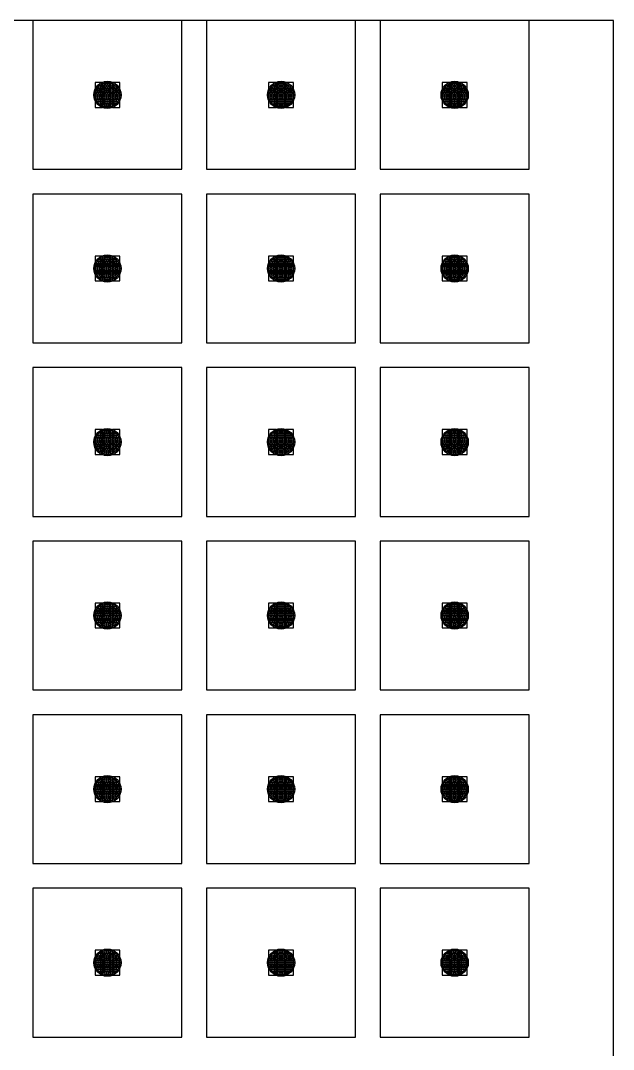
# Model space of a CAD drawing. Extents: x -49 to 54, y -38 to 38.
# Drawn here: x 30.5 to 54.4, y -3.5 to 38 of the extents above; entities that cross this region are included whole.
import ezdxf

# ---------------------------------------------------------------- set-up
doc = ezdxf.new("R2010")
doc.units = 0
for name, color, linetype in [('BACK_LAYER', 5, 'CONTINUOUS'), ('CELL_GRID', 8, 'CONTINUOUS'), ('COND_LAYER_LOWER_ELECTRODE', 6, 'CONTINUOUS'), ('CONDUCTIVE_LAYER_BACK_LAYER', 2, 'CONTINUOUS'), ('EMITTER', 3, 'CONTINUOUS'), ('LOWER_ELECTRODE', 1, 'CONTINUOUS'), ('OUTLINE', 7, 'CONTINUOUS')]:
    doc.layers.add(name, color=color, linetype=linetype)

msp = doc.modelspace()

# ---------------------------------------------------------------- linework, layer by layer
at = {"layer": 'BACK_LAYER'}
for points in [[(33.5, 35.2), (33.8, 35.2), (33.8, 35.5), (33.5, 35.5)], [(33.85, 35.2), (34.15, 35.2), (34.15, 35.5), (33.85, 35.5)], [(34.2, 35.2), (34.5, 35.2), (34.5, 35.5), (34.2, 35.5)], [(40.5, 35.2), (40.8, 35.2), (40.8, 35.5), (40.5, 35.5)], [(40.85, 35.2), (41.15, 35.2), (41.15, 35.5), (40.85, 35.5)], [(41.2, 35.2), (41.5, 35.2), (41.5, 35.5), (41.2, 35.5)], [(47.5, 35.2), (47.8, 35.2), (47.8, 35.5), (47.5, 35.5)], [(47.85, 35.2), (48.15, 35.2), (48.15, 35.5), (47.85, 35.5)], [(48.2, 35.2), (48.5, 35.2), (48.5, 35.5), (48.2, 35.5)], [(33.5, 34.85), (33.8, 34.85), (33.8, 35.15), (33.5, 35.15)], [(33.85, 34.85), (34.15, 34.85), (34.15, 35.15), (33.85, 35.15)], [(34.2, 34.85), (34.5, 34.85), (34.5, 35.15), (34.2, 35.15)], [(40.5, 34.85), (40.8, 34.85), (40.8, 35.15), (40.5, 35.15)], [(40.85, 34.85), (41.15, 34.85), (41.15, 35.15), (40.85, 35.15)], [(41.2, 34.85), (41.5, 34.85), (41.5, 35.15), (41.2, 35.15)], [(47.5, 34.85), (47.8, 34.85), (47.8, 35.15), (47.5, 35.15)], [(47.85, 34.85), (48.15, 34.85), (48.15, 35.15), (47.85, 35.15)], [(48.2, 34.85), (48.5, 34.85), (48.5, 35.15), (48.2, 35.15)], [(33.5, 34.5), (33.8, 34.5), (33.8, 34.8), (33.5, 34.8)], [(33.85, 34.5), (34.15, 34.5), (34.15, 34.8), (33.85, 34.8)], [(34.2, 34.5), (34.5, 34.5), (34.5, 34.8), (34.2, 34.8)], [(40.5, 34.5), (40.8, 34.5), (40.8, 34.8), (40.5, 34.8)], [(40.85, 34.5), (41.15, 34.5), (41.15, 34.8), (40.85, 34.8)], [(41.2, 34.5), (41.5, 34.5), (41.5, 34.8), (41.2, 34.8)], [(47.5, 34.5), (47.8, 34.5), (47.8, 34.8), (47.5, 34.8)], [(47.85, 34.5), (48.15, 34.5), (48.15, 34.8), (47.85, 34.8)], [(48.2, 34.5), (48.5, 34.5), (48.5, 34.8), (48.2, 34.8)], [(33.5, 28.2), (33.8, 28.2), (33.8, 28.5), (33.5, 28.5)], [(33.85, 28.2), (34.15, 28.2), (34.15, 28.5), (33.85, 28.5)], [(34.2, 28.2), (34.5, 28.2), (34.5, 28.5), (34.2, 28.5)], [(40.5, 28.2), (40.8, 28.2), (40.8, 28.5), (40.5, 28.5)], [(40.85, 28.2), (41.15, 28.2), (41.15, 28.5), (40.85, 28.5)], [(41.2, 28.2), (41.5, 28.2), (41.5, 28.5), (41.2, 28.5)], [(47.5, 28.2), (47.8, 28.2), (47.8, 28.5), (47.5, 28.5)], [(47.85, 28.2), (48.15, 28.2), (48.15, 28.5), (47.85, 28.5)], [(48.2, 28.2), (48.5, 28.2), (48.5, 28.5), (48.2, 28.5)], [(33.5, 27.85), (33.8, 27.85), (33.8, 28.15), (33.5, 28.15)], [(33.85, 27.85), (34.15, 27.85), (34.15, 28.15), (33.85, 28.15)], [(34.2, 27.85), (34.5, 27.85), (34.5, 28.15), (34.2, 28.15)], [(40.5, 27.85), (40.8, 27.85), (40.8, 28.15), (40.5, 28.15)], [(40.85, 27.85), (41.15, 27.85), (41.15, 28.15), (40.85, 28.15)], [(41.2, 27.85), (41.5, 27.85), (41.5, 28.15), (41.2, 28.15)], [(47.5, 27.85), (47.8, 27.85), (47.8, 28.15), (47.5, 28.15)], [(47.85, 27.85), (48.15, 27.85), (48.15, 28.15), (47.85, 28.15)], [(48.2, 27.85), (48.5, 27.85), (48.5, 28.15), (48.2, 28.15)], [(33.5, 27.5), (33.8, 27.5), (33.8, 27.8), (33.5, 27.8)], [(33.85, 27.5), (34.15, 27.5), (34.15, 27.8), (33.85, 27.8)], [(34.2, 27.5), (34.5, 27.5), (34.5, 27.8), (34.2, 27.8)], [(40.5, 27.5), (40.8, 27.5), (40.8, 27.8), (40.5, 27.8)], [(40.85, 27.5), (41.15, 27.5), (41.15, 27.8), (40.85, 27.8)], [(41.2, 27.5), (41.5, 27.5), (41.5, 27.8), (41.2, 27.8)], [(47.5, 27.5), (47.8, 27.5), (47.8, 27.8), (47.5, 27.8)], [(47.85, 27.5), (48.15, 27.5), (48.15, 27.8), (47.85, 27.8)], [(48.2, 27.5), (48.5, 27.5), (48.5, 27.8), (48.2, 27.8)], [(33.5, 21.2), (33.8, 21.2), (33.8, 21.5), (33.5, 21.5)], [(33.85, 21.2), (34.15, 21.2), (34.15, 21.5), (33.85, 21.5)], [(34.2, 21.2), (34.5, 21.2), (34.5, 21.5), (34.2, 21.5)], [(40.5, 21.2), (40.8, 21.2), (40.8, 21.5), (40.5, 21.5)], [(40.85, 21.2), (41.15, 21.2), (41.15, 21.5), (40.85, 21.5)], [(41.2, 21.2), (41.5, 21.2), (41.5, 21.5), (41.2, 21.5)], [(47.5, 21.2), (47.8, 21.2), (47.8, 21.5), (47.5, 21.5)], [(47.85, 21.2), (48.15, 21.2), (48.15, 21.5), (47.85, 21.5)], [(48.2, 21.2), (48.5, 21.2), (48.5, 21.5), (48.2, 21.5)], [(33.5, 20.85), (33.8, 20.85), (33.8, 21.15), (33.5, 21.15)], [(33.5, 20.5), (33.8, 20.5), (33.8, 20.8), (33.5, 20.8)], [(33.85, 20.85), (34.15, 20.85), (34.15, 21.15), (33.85, 21.15)], [(33.85, 20.5), (34.15, 20.5), (34.15, 20.8), (33.85, 20.8)], [(34.2, 20.85), (34.5, 20.85), (34.5, 21.15), (34.2, 21.15)], [(34.2, 20.5), (34.5, 20.5), (34.5, 20.8), (34.2, 20.8)], [(40.5, 20.85), (40.8, 20.85), (40.8, 21.15), (40.5, 21.15)], [(40.5, 20.5), (40.8, 20.5), (40.8, 20.8), (40.5, 20.8)], [(40.85, 20.85), (41.15, 20.85), (41.15, 21.15), (40.85, 21.15)], [(40.85, 20.5), (41.15, 20.5), (41.15, 20.8), (40.85, 20.8)], [(41.2, 20.85), (41.5, 20.85), (41.5, 21.15), (41.2, 21.15)], [(41.2, 20.5), (41.5, 20.5), (41.5, 20.8), (41.2, 20.8)], [(47.5, 20.85), (47.8, 20.85), (47.8, 21.15), (47.5, 21.15)], [(47.5, 20.5), (47.8, 20.5), (47.8, 20.8), (47.5, 20.8)], [(47.85, 20.85), (48.15, 20.85), (48.15, 21.15), (47.85, 21.15)], [(47.85, 20.5), (48.15, 20.5), (48.15, 20.8), (47.85, 20.8)], [(48.2, 20.85), (48.5, 20.85), (48.5, 21.15), (48.2, 21.15)], [(48.2, 20.5), (48.5, 20.5), (48.5, 20.8), (48.2, 20.8)], [(33.5, 14.2), (33.8, 14.2), (33.8, 14.5), (33.5, 14.5)], [(33.5, 13.85), (33.8, 13.85), (33.8, 14.15), (33.5, 14.15)], [(33.85, 14.2), (34.15, 14.2), (34.15, 14.5), (33.85, 14.5)], [(33.85, 13.85), (34.15, 13.85), (34.15, 14.15), (33.85, 14.15)], [(34.2, 14.2), (34.5, 14.2), (34.5, 14.5), (34.2, 14.5)], [(34.2, 13.85), (34.5, 13.85), (34.5, 14.15), (34.2, 14.15)], [(40.5, 14.2), (40.8, 14.2), (40.8, 14.5), (40.5, 14.5)], [(40.5, 13.85), (40.8, 13.85), (40.8, 14.15), (40.5, 14.15)], [(40.85, 14.2), (41.15, 14.2), (41.15, 14.5), (40.85, 14.5)], [(40.85, 13.85), (41.15, 13.85), (41.15, 14.15), (40.85, 14.15)], [(41.2, 14.2), (41.5, 14.2), (41.5, 14.5), (41.2, 14.5)], [(41.2, 13.85), (41.5, 13.85), (41.5, 14.15), (41.2, 14.15)], [(47.5, 14.2), (47.8, 14.2), (47.8, 14.5), (47.5, 14.5)], [(47.5, 13.85), (47.8, 13.85), (47.8, 14.15), (47.5, 14.15)], [(47.85, 14.2), (48.15, 14.2), (48.15, 14.5), (47.85, 14.5)], [(47.85, 13.85), (48.15, 13.85), (48.15, 14.15), (47.85, 14.15)], [(48.2, 14.2), (48.5, 14.2), (48.5, 14.5), (48.2, 14.5)], [(48.2, 13.85), (48.5, 13.85), (48.5, 14.15), (48.2, 14.15)], [(33.5, 13.5), (33.8, 13.5), (33.8, 13.8), (33.5, 13.8)], [(33.85, 13.5), (34.15, 13.5), (34.15, 13.8), (33.85, 13.8)], [(34.2, 13.5), (34.5, 13.5), (34.5, 13.8), (34.2, 13.8)], [(40.5, 13.5), (40.8, 13.5), (40.8, 13.8), (40.5, 13.8)], [(40.85, 13.5), (41.15, 13.5), (41.15, 13.8), (40.85, 13.8)], [(41.2, 13.5), (41.5, 13.5), (41.5, 13.8), (41.2, 13.8)], [(47.5, 13.5), (47.8, 13.5), (47.8, 13.8), (47.5, 13.8)], [(47.85, 13.5), (48.15, 13.5), (48.15, 13.8), (47.85, 13.8)], [(48.2, 13.5), (48.5, 13.5), (48.5, 13.8), (48.2, 13.8)], [(33.5, 7.2), (33.8, 7.2), (33.8, 7.5), (33.5, 7.5)], [(33.85, 7.2), (34.15, 7.2), (34.15, 7.5), (33.85, 7.5)], [(34.2, 7.2), (34.5, 7.2), (34.5, 7.5), (34.2, 7.5)], [(40.5, 7.2), (40.8, 7.2), (40.8, 7.5), (40.5, 7.5)], [(40.85, 7.2), (41.15, 7.2), (41.15, 7.5), (40.85, 7.5)], [(41.2, 7.2), (41.5, 7.2), (41.5, 7.5), (41.2, 7.5)], [(47.5, 7.2), (47.8, 7.2), (47.8, 7.5), (47.5, 7.5)], [(47.85, 7.2), (48.15, 7.2), (48.15, 7.5), (47.85, 7.5)], [(48.2, 7.2), (48.5, 7.2), (48.5, 7.5), (48.2, 7.5)], [(33.5, 6.85), (33.8, 6.85), (33.8, 7.15), (33.5, 7.15)], [(33.85, 6.85), (34.15, 6.85), (34.15, 7.15), (33.85, 7.15)], [(34.2, 6.85), (34.5, 6.85), (34.5, 7.15), (34.2, 7.15)], [(40.5, 6.85), (40.8, 6.85), (40.8, 7.15), (40.5, 7.15)], [(40.85, 6.85), (41.15, 6.85), (41.15, 7.15), (40.85, 7.15)], [(41.2, 6.85), (41.5, 6.85), (41.5, 7.15), (41.2, 7.15)], [(47.5, 6.85), (47.8, 6.85), (47.8, 7.15), (47.5, 7.15)], [(47.85, 6.85), (48.15, 6.85), (48.15, 7.15), (47.85, 7.15)], [(48.2, 6.85), (48.5, 6.85), (48.5, 7.15), (48.2, 7.15)], [(33.5, 6.5), (33.8, 6.5), (33.8, 6.8), (33.5, 6.8)], [(33.85, 6.5), (34.15, 6.5), (34.15, 6.8), (33.85, 6.8)], [(34.2, 6.5), (34.5, 6.5), (34.5, 6.8), (34.2, 6.8)], [(40.5, 6.5), (40.8, 6.5), (40.8, 6.8), (40.5, 6.8)], [(40.85, 6.5), (41.15, 6.5), (41.15, 6.8), (40.85, 6.8)], [(41.2, 6.5), (41.5, 6.5), (41.5, 6.8), (41.2, 6.8)], [(47.5, 6.5), (47.8, 6.5), (47.8, 6.8), (47.5, 6.8)], [(47.85, 6.5), (48.15, 6.5), (48.15, 6.8), (47.85, 6.8)], [(48.2, 6.5), (48.5, 6.5), (48.5, 6.8), (48.2, 6.8)], [(33.5, 0.2), (33.8, 0.2), (33.8, 0.5), (33.5, 0.5)], [(33.85, 0.2), (34.15, 0.2), (34.15, 0.5), (33.85, 0.5)], [(34.2, 0.2), (34.5, 0.2), (34.5, 0.5), (34.2, 0.5)], [(40.5, 0.2), (40.8, 0.2), (40.8, 0.5), (40.5, 0.5)], [(40.85, 0.2), (41.15, 0.2), (41.15, 0.5), (40.85, 0.5)], [(41.2, 0.2), (41.5, 0.2), (41.5, 0.5), (41.2, 0.5)], [(47.5, 0.2), (47.8, 0.2), (47.8, 0.5), (47.5, 0.5)], [(47.85, 0.2), (48.15, 0.2), (48.15, 0.5), (47.85, 0.5)], [(48.2, 0.2), (48.5, 0.2), (48.5, 0.5), (48.2, 0.5)], [(33.5, -0.15), (33.8, -0.15), (33.8, 0.15), (33.5, 0.15)], [(33.85, -0.15), (34.15, -0.15), (34.15, 0.15), (33.85, 0.15)], [(34.2, -0.15), (34.5, -0.15), (34.5, 0.15), (34.2, 0.15)], [(40.5, -0.15), (40.8, -0.15), (40.8, 0.15), (40.5, 0.15)], [(40.85, -0.15), (41.15, -0.15), (41.15, 0.15), (40.85, 0.15)], [(41.2, -0.15), (41.5, -0.15), (41.5, 0.15), (41.2, 0.15)], [(47.5, -0.15), (47.8, -0.15), (47.8, 0.15), (47.5, 0.15)], [(47.85, -0.15), (48.15, -0.15), (48.15, 0.15), (47.85, 0.15)], [(48.2, -0.15), (48.5, -0.15), (48.5, 0.15), (48.2, 0.15)], [(33.5, -0.5), (33.8, -0.5), (33.8, -0.2), (33.5, -0.2)], [(33.85, -0.5), (34.15, -0.5), (34.15, -0.2), (33.85, -0.2)], [(34.2, -0.5), (34.5, -0.5), (34.5, -0.2), (34.2, -0.2)], [(40.5, -0.5), (40.8, -0.5), (40.8, -0.2), (40.5, -0.2)], [(40.85, -0.5), (41.15, -0.5), (41.15, -0.2), (40.85, -0.2)], [(41.2, -0.5), (41.5, -0.5), (41.5, -0.2), (41.2, -0.2)], [(47.5, -0.5), (47.8, -0.5), (47.8, -0.2), (47.5, -0.2)], [(47.85, -0.5), (48.15, -0.5), (48.15, -0.2), (47.85, -0.2)], [(48.2, -0.5), (48.5, -0.5), (48.5, -0.2), (48.2, -0.2)]]:
    msp.add_lwpolyline(points, close=True, dxfattribs=at)
at = {"layer": 'CELL_GRID'}
for points in [[(31, 32), (37, 32), (37, 38), (31, 38)], [(38, 32), (44, 32), (44, 38), (38, 38)], [(45, 32), (51, 32), (51, 38), (45, 38)], [(31, 25), (37, 25), (37, 31), (31, 31)], [(38, 25), (44, 25), (44, 31), (38, 31)], [(45, 25), (51, 25), (51, 31), (45, 31)], [(31, 18), (37, 18), (37, 24), (31, 24)], [(38, 18), (44, 18), (44, 24), (38, 24)], [(45, 18), (51, 18), (51, 24), (45, 24)], [(31, 11), (37, 11), (37, 17), (31, 17)], [(38, 11), (44, 11), (44, 17), (38, 17)], [(45, 11), (51, 11), (51, 17), (45, 17)], [(31, 4), (37, 4), (37, 10), (31, 10)], [(38, 4), (44, 4), (44, 10), (38, 10)], [(45, 4), (51, 4), (51, 10), (45, 10)], [(31, -3), (37, -3), (37, 3), (31, 3)], [(38, -3), (44, -3), (44, 3), (38, 3)], [(45, -3), (51, -3), (51, 3), (45, 3)]]:
    msp.add_lwpolyline(points, close=True, dxfattribs=at)
at = {"layer": 'COND_LAYER_LOWER_ELECTRODE'}
for centre in [(34, 35), (41, 35), (48, 35), (34, 28), (41, 28), (48, 28), (34, 21), (41, 21), (48, 21), (34, 14), (41, 14), (48, 14), (34, 7), (41, 7), (48, 7), (34, 0), (41, 0), (48, 0)]:
    msp.add_circle(centre, 0.55, dxfattribs=at)
at = {"layer": 'CONDUCTIVE_LAYER_BACK_LAYER'}
msp.add_lwpolyline([(-49.4, -38), (54.4, -38), (54.4, 38), (-49.4, 38)], close=True, dxfattribs=at)
at = {"layer": 'EMITTER'}
for centre in [(34, 35), (41, 35), (48, 35), (34, 28), (41, 28), (48, 28), (34, 21), (41, 21), (48, 21), (34, 14), (41, 14), (48, 14), (34, 7), (41, 7), (48, 7), (34, 0), (41, 0), (48, 0)]:
    msp.add_circle(centre, 0.5, dxfattribs=at)
at = {"layer": 'LOWER_ELECTRODE'}
for centre in [(33.64, 35.27), (33.73, 35.36), (33.73, 35.27), (33.82, 35.36), (33.82, 35.27), (33.91, 35.45), (33.91, 35.36), (33.91, 35.27), (34, 35.45), (34, 35.36), (34, 35.27), (34.09, 35.45), (34.09, 35.36), (34.09, 35.27), (34.18, 35.36), (34.18, 35.27), (34.27, 35.36), (34.27, 35.27), (34.36, 35.27), (40.64, 35.27), (40.73, 35.36), (40.73, 35.27), (40.82, 35.36), (40.82, 35.27), (40.91, 35.45), (40.91, 35.36), (40.91, 35.27), (41, 35.45), (41, 35.36), (41, 35.27), (41.09, 35.45), (41.09, 35.36), (41.09, 35.27), (41.18, 35.36), (41.18, 35.27), (41.27, 35.36), (41.27, 35.27), (41.36, 35.27), (47.64, 35.27), (47.73, 35.36), (47.73, 35.27), (47.82, 35.36), (47.82, 35.27), (47.91, 35.45), (47.91, 35.36), (47.91, 35.27), (48, 35.45), (48, 35.36), (48, 35.27), (48.09, 35.45), (48.09, 35.36), (48.09, 35.27), (48.18, 35.36), (48.18, 35.27), (48.27, 35.36), (48.27, 35.27), (48.36, 35.27), (33.55, 35.09), (33.55, 35), (33.55, 34.91), (33.64, 35.18), (33.64, 35.09), (33.64, 35), (33.64, 34.91), (33.73, 35.18), (33.73, 35.09), (33.73, 35), (33.73, 34.91), (33.82, 35.18), (33.82, 35.09), (33.82, 35), (33.82, 34.91), (33.91, 35.18), (33.91, 35.09), (33.91, 35), (33.91, 34.91), (34, 35.18), (34, 35.09), (34, 35), (34, 34.91), (34.09, 35.18), (34.09, 35.09), (34.09, 35), (34.09, 34.91), (34.18, 35.18), (34.18, 35.09), (34.18, 35), (34.18, 34.91), (34.27, 35.18), (34.27, 35.09), (34.27, 35), (34.27, 34.91), (34.36, 35.18), (34.36, 35.09), (34.36, 35), (34.36, 34.91), (34.45, 35.09), (34.45, 35), (34.45, 34.91), (40.55, 35.09), (40.55, 35), (40.55, 34.91), (40.64, 35.18), (40.64, 35.09), (40.64, 35), (40.64, 34.91), (40.73, 35.18), (40.73, 35.09), (40.73, 35), (40.73, 34.91), (40.82, 35.18), (40.82, 35.09), (40.82, 35), (40.82, 34.91), (40.91, 35.18), (40.91, 35.09), (40.91, 35), (40.91, 34.91), (41, 35.18), (41, 35.09), (41, 35), (41, 34.91), (41.09, 35.18), (41.09, 35.09), (41.09, 35), (41.09, 34.91), (41.18, 35.18), (41.18, 35.09), (41.18, 35), (41.18, 34.91), (41.27, 35.18), (41.27, 35.09), (41.27, 35), (41.27, 34.91), (41.36, 35.18), (41.36, 35.09), (41.36, 35), (41.36, 34.91), (41.45, 35.09), (41.45, 35), (41.45, 34.91), (47.55, 35.09), (47.55, 35), (47.55, 34.91), (47.64, 35.18), (47.64, 35.09), (47.64, 35), (47.64, 34.91), (47.73, 35.18), (47.73, 35.09), (47.73, 35), (47.73, 34.91), (47.82, 35.18), (47.82, 35.09), (47.82, 35), (47.82, 34.91), (47.91, 35.18), (47.91, 35.09), (47.91, 35), (47.91, 34.91), (48, 35.18), (48, 35.09), (48, 35), (48, 34.91), (48.09, 35.18), (48.09, 35.09), (48.09, 35), (48.09, 34.91), (48.18, 35.18), (48.18, 35.09), (48.18, 35), (48.18, 34.91), (48.27, 35.18), (48.27, 35.09), (48.27, 35), (48.27, 34.91), (48.36, 35.18), (48.36, 35.09), (48.36, 35), (48.36, 34.91), (48.45, 35.09), (48.45, 35), (48.45, 34.91), (33.64, 34.82), (33.64, 34.73), (33.73, 34.82), (33.73, 34.73), (33.73, 34.64), (33.82, 34.82), (33.82, 34.73), (33.82, 34.64), (33.91, 34.82), (33.91, 34.73), (33.91, 34.64), (33.91, 34.55), (34, 34.82), (34, 34.73), (34, 34.64), (34, 34.55), (34.09, 34.82), (34.09, 34.73), (34.09, 34.64), (34.09, 34.55), (34.18, 34.82), (34.18, 34.73), (34.18, 34.64), (34.27, 34.82), (34.27, 34.73), (34.27, 34.64), (34.36, 34.82), (34.36, 34.73), (40.64, 34.82), (40.64, 34.73), (40.73, 34.82), (40.73, 34.73), (40.73, 34.64), (40.82, 34.82), (40.82, 34.73), (40.82, 34.64), (40.91, 34.82), (40.91, 34.73), (40.91, 34.64), (40.91, 34.55), (41, 34.82), (41, 34.73), (41, 34.64), (41, 34.55), (41.09, 34.82), (41.09, 34.73), (41.09, 34.64), (41.09, 34.55), (41.18, 34.82), (41.18, 34.73), (41.18, 34.64), (41.27, 34.82), (41.27, 34.73), (41.27, 34.64), (41.36, 34.82), (41.36, 34.73), (47.64, 34.82), (47.64, 34.73), (47.73, 34.82), (47.73, 34.73), (47.73, 34.64), (47.82, 34.82), (47.82, 34.73), (47.82, 34.64), (47.91, 34.82), (47.91, 34.73), (47.91, 34.64), (47.91, 34.55), (48, 34.82), (48, 34.73), (48, 34.64), (48, 34.55), (48.09, 34.82), (48.09, 34.73), (48.09, 34.64), (48.09, 34.55), (48.18, 34.82), (48.18, 34.73), (48.18, 34.64), (48.27, 34.82), (48.27, 34.73), (48.27, 34.64), (48.36, 34.82), (48.36, 34.73), (33.64, 28.27), (33.73, 28.36), (33.73, 28.27), (33.82, 28.36), (33.82, 28.27), (33.91, 28.45), (33.91, 28.36), (33.91, 28.27), (34, 28.45), (34, 28.36), (34, 28.27), (34.09, 28.45), (34.09, 28.36), (34.09, 28.27), (34.18, 28.36), (34.18, 28.27), (34.27, 28.36), (34.27, 28.27), (34.36, 28.27), (40.64, 28.27), (40.73, 28.36), (40.73, 28.27), (40.82, 28.36), (40.82, 28.27), (40.91, 28.45), (40.91, 28.36), (40.91, 28.27), (41, 28.45), (41, 28.36), (41, 28.27), (41.09, 28.45), (41.09, 28.36), (41.09, 28.27), (41.18, 28.36), (41.18, 28.27), (41.27, 28.36), (41.27, 28.27), (41.36, 28.27), (47.64, 28.27), (47.73, 28.36), (47.73, 28.27), (47.82, 28.36), (47.82, 28.27), (47.91, 28.45), (47.91, 28.36), (47.91, 28.27), (48, 28.45), (48, 28.36), (48, 28.27), (48.09, 28.45), (48.09, 28.36), (48.09, 28.27), (48.18, 28.36), (48.18, 28.27), (48.27, 28.36), (48.27, 28.27), (48.36, 28.27), (33.55, 28.09), (33.55, 28), (33.55, 27.91), (33.64, 28.18), (33.64, 28.09), (33.64, 28), (33.64, 27.91), (33.64, 27.82), (33.73, 28.18), (33.73, 28.09), (33.73, 28), (33.73, 27.91), (33.73, 27.82), (33.82, 28.18), (33.82, 28.09), (33.82, 28), (33.82, 27.91), (33.82, 27.82), (33.91, 28.18), (33.91, 28.09), (33.91, 28), (33.91, 27.91), (33.91, 27.82), (34, 28.18), (34, 28.09), (34, 28), (34, 27.91), (34, 27.82), (34.09, 28.18), (34.09, 28.09), (34.09, 28), (34.09, 27.91), (34.09, 27.82), (34.18, 28.18), (34.18, 28.09), (34.18, 28), (34.18, 27.91), (34.18, 27.82), (34.27, 28.18), (34.27, 28.09), (34.27, 28), (34.27, 27.91), (34.27, 27.82), (34.36, 28.18), (34.36, 28.09), (34.36, 28), (34.36, 27.91), (34.36, 27.82), (34.45, 28.09), (34.45, 28), (34.45, 27.91), (40.55, 28.09), (40.55, 28), (40.55, 27.91), (40.64, 28.18), (40.64, 28.09), (40.64, 28), (40.64, 27.91), (40.64, 27.82), (40.73, 28.18), (40.73, 28.09), (40.73, 28), (40.73, 27.91), (40.73, 27.82), (40.82, 28.18), (40.82, 28.09), (40.82, 28), (40.82, 27.91), (40.82, 27.82), (40.91, 28.18), (40.91, 28.09), (40.91, 28), (40.91, 27.91), (40.91, 27.82), (41, 28.18), (41, 28.09), (41, 28), (41, 27.91), (41, 27.82), (41.09, 28.18), (41.09, 28.09), (41.09, 28), (41.09, 27.91), (41.09, 27.82), (41.18, 28.18), (41.18, 28.09), (41.18, 28), (41.18, 27.91), (41.18, 27.82), (41.27, 28.18), (41.27, 28.09), (41.27, 28), (41.27, 27.91), (41.27, 27.82), (41.36, 28.18), (41.36, 28.09), (41.36, 28), (41.36, 27.91), (41.36, 27.82), (41.45, 28.09), (41.45, 28), (41.45, 27.91), (47.55, 28.09), (47.55, 28), (47.55, 27.91), (47.64, 28.18), (47.64, 28.09), (47.64, 28), (47.64, 27.91), (47.64, 27.82), (47.73, 28.18), (47.73, 28.09), (47.73, 28), (47.73, 27.91), (47.73, 27.82), (47.82, 28.18), (47.82, 28.09), (47.82, 28), (47.82, 27.91), (47.82, 27.82), (47.91, 28.18), (47.91, 28.09), (47.91, 28), (47.91, 27.91), (47.91, 27.82), (48, 28.18), (48, 28.09), (48, 28), (48, 27.91), (48, 27.82), (48.09, 28.18), (48.09, 28.09), (48.09, 28), (48.09, 27.91), (48.09, 27.82), (48.18, 28.18), (48.18, 28.09), (48.18, 28), (48.18, 27.91), (48.18, 27.82), (48.27, 28.18), (48.27, 28.09), (48.27, 28), (48.27, 27.91), (48.27, 27.82), (48.36, 28.18), (48.36, 28.09), (48.36, 28), (48.36, 27.91), (48.36, 27.82), (48.45, 28.09), (48.45, 28), (48.45, 27.91), (33.64, 27.73), (33.73, 27.73), (33.73, 27.64), (33.82, 27.73), (33.82, 27.64), (33.91, 27.73), (33.91, 27.64), (33.91, 27.55), (34, 27.73), (34, 27.64), (34, 27.55), (34.09, 27.73), (34.09, 27.64), (34.09, 27.55), (34.18, 27.73), (34.18, 27.64), (34.27, 27.73), (34.27, 27.64), (34.36, 27.73), (40.64, 27.73), (40.73, 27.73), (40.73, 27.64), (40.82, 27.73), (40.82, 27.64), (40.91, 27.73), (40.91, 27.64), (40.91, 27.55), (41, 27.73), (41, 27.64), (41, 27.55), (41.09, 27.73), (41.09, 27.64), (41.09, 27.55), (41.18, 27.73), (41.18, 27.64), (41.27, 27.73), (41.27, 27.64), (41.36, 27.73), (47.64, 27.73), (47.73, 27.73), (47.73, 27.64), (47.82, 27.73), (47.82, 27.64), (47.91, 27.73), (47.91, 27.64), (47.91, 27.55), (48, 27.73), (48, 27.64), (48, 27.55), (48.09, 27.73), (48.09, 27.64), (48.09, 27.55), (48.18, 27.73), (48.18, 27.64), (48.27, 27.73), (48.27, 27.64), (48.36, 27.73), (33.64, 21.27), (33.64, 21.18), (33.73, 21.36), (33.73, 21.27), (33.73, 21.18), (33.82, 21.36), (33.82, 21.27), (33.82, 21.18), (33.91, 21.45), (33.91, 21.36), (33.91, 21.27), (33.91, 21.18), (34, 21.45), (34, 21.36), (34, 21.27), (34, 21.18), (34.09, 21.45), (34.09, 21.36), (34.09, 21.27), (34.09, 21.18), (34.18, 21.36), (34.18, 21.27), (34.18, 21.18), (34.27, 21.36), (34.27, 21.27), (34.27, 21.18), (34.36, 21.27), (34.36, 21.18), (40.64, 21.27), (40.64, 21.18), (40.73, 21.36), (40.73, 21.27), (40.73, 21.18), (40.82, 21.36), (40.82, 21.27), (40.82, 21.18), (40.91, 21.45), (40.91, 21.36), (40.91, 21.27), (40.91, 21.18), (41, 21.45), (41, 21.36), (41, 21.27), (41, 21.18), (41.09, 21.45), (41.09, 21.36), (41.09, 21.27), (41.09, 21.18), (41.18, 21.36), (41.18, 21.27), (41.18, 21.18), (41.27, 21.36), (41.27, 21.27), (41.27, 21.18), (41.36, 21.27), (41.36, 21.18), (47.64, 21.27), (47.64, 21.18), (47.73, 21.36), (47.73, 21.27), (47.73, 21.18), (47.82, 21.36), (47.82, 21.27), (47.82, 21.18), (47.91, 21.45), (47.91, 21.36), (47.91, 21.27), (47.91, 21.18), (48, 21.45), (48, 21.36), (48, 21.27), (48, 21.18), (48.09, 21.45), (48.09, 21.36), (48.09, 21.27), (48.09, 21.18), (48.18, 21.36), (48.18, 21.27), (48.18, 21.18), (48.27, 21.36), (48.27, 21.27), (48.27, 21.18), (48.36, 21.27), (48.36, 21.18), (33.55, 21.09), (33.55, 21), (33.55, 20.91), (33.64, 21.09), (33.64, 21), (33.64, 20.91), (33.64, 20.82), (33.64, 20.73), (33.73, 21.09), (33.73, 21), (33.73, 20.91), (33.73, 20.82), (33.73, 20.73), (33.82, 21.09), (33.82, 21), (33.82, 20.91), (33.82, 20.82), (33.82, 20.73), (33.91, 21.09), (33.91, 21), (33.91, 20.91), (33.91, 20.82), (33.91, 20.73), (34, 21.09), (34, 21), (34, 20.91), (34, 20.82), (34, 20.73), (34.09, 21.09), (34.09, 21), (34.09, 20.91), (34.09, 20.82), (34.09, 20.73), (34.18, 21.09), (34.18, 21), (34.18, 20.91), (34.18, 20.82), (34.18, 20.73), (34.27, 21.09), (34.27, 21), (34.27, 20.91), (34.27, 20.82), (34.27, 20.73), (34.36, 21.09), (34.36, 21), (34.36, 20.91), (34.36, 20.82), (34.36, 20.73), (34.45, 21.09), (34.45, 21), (34.45, 20.91), (40.55, 21.09), (40.55, 21), (40.55, 20.91), (40.64, 21.09), (40.64, 21), (40.64, 20.91), (40.64, 20.82), (40.64, 20.73), (40.73, 21.09), (40.73, 21), (40.73, 20.91), (40.73, 20.82), (40.73, 20.73), (40.82, 21.09), (40.82, 21), (40.82, 20.91), (40.82, 20.82), (40.82, 20.73), (40.91, 21.09), (40.91, 21), (40.91, 20.91), (40.91, 20.82), (40.91, 20.73), (41, 21.09), (41, 21), (41, 20.91), (41, 20.82), (41, 20.73), (41.09, 21.09), (41.09, 21), (41.09, 20.91), (41.09, 20.82), (41.09, 20.73), (41.18, 21.09), (41.18, 21), (41.18, 20.91), (41.18, 20.82), (41.18, 20.73), (41.27, 21.09), (41.27, 21), (41.27, 20.91), (41.27, 20.82), (41.27, 20.73), (41.36, 21.09), (41.36, 21), (41.36, 20.91), (41.36, 20.82), (41.36, 20.73), (41.45, 21.09), (41.45, 21), (41.45, 20.91), (47.55, 21.09), (47.55, 21), (47.55, 20.91), (47.64, 21.09), (47.64, 21), (47.64, 20.91), (47.64, 20.82), (47.64, 20.73), (47.73, 21.09), (47.73, 21), (47.73, 20.91), (47.73, 20.82), (47.73, 20.73), (47.82, 21.09), (47.82, 21), (47.82, 20.91), (47.82, 20.82), (47.82, 20.73), (47.91, 21.09), (47.91, 21), (47.91, 20.91), (47.91, 20.82), (47.91, 20.73), (48, 21.09), (48, 21), (48, 20.91), (48, 20.82), (48, 20.73), (48.09, 21.09), (48.09, 21), (48.09, 20.91), (48.09, 20.82), (48.09, 20.73), (48.18, 21.09), (48.18, 21), (48.18, 20.91), (48.18, 20.82), (48.18, 20.73), (48.27, 21.09), (48.27, 21), (48.27, 20.91), (48.27, 20.82), (48.27, 20.73), (48.36, 21.09), (48.36, 21), (48.36, 20.91), (48.36, 20.82), (48.36, 20.73), (48.45, 21.09), (48.45, 21), (48.45, 20.91), (33.73, 20.64), (33.82, 20.64), (33.91, 20.64), (33.91, 20.55), (34, 20.64), (34, 20.55), (34.09, 20.64), (34.09, 20.55), (34.18, 20.64), (34.27, 20.64), (40.73, 20.64), (40.82, 20.64), (40.91, 20.64), (40.91, 20.55), (41, 20.64), (41, 20.55), (41.09, 20.64), (41.09, 20.55), (41.18, 20.64), (41.27, 20.64), (47.73, 20.64), (47.82, 20.64), (47.91, 20.64), (47.91, 20.55), (48, 20.64), (48, 20.55), (48.09, 20.64), (48.09, 20.55), (48.18, 20.64), (48.27, 20.64), (33.55, 14.09), (33.64, 14.27), (33.64, 14.18), (33.64, 14.09), (33.73, 14.36), (33.73, 14.27), (33.73, 14.18), (33.73, 14.09), (33.82, 14.36), (33.82, 14.27), (33.82, 14.18), (33.82, 14.09), (33.91, 14.45), (33.91, 14.36), (33.91, 14.27), (33.91, 14.18), (33.91, 14.09), (34, 14.45), (34, 14.36), (34, 14.27), (34, 14.18), (34, 14.09), (34.09, 14.45), (34.09, 14.36), (34.09, 14.27), (34.09, 14.18), (34.09, 14.09), (34.18, 14.36), (34.18, 14.27), (34.18, 14.18), (34.18, 14.09), (34.27, 14.36), (34.27, 14.27), (34.27, 14.18), (34.27, 14.09), (34.36, 14.27), (34.36, 14.18), (34.36, 14.09), (34.45, 14.09), (40.55, 14.09), (40.64, 14.27), (40.64, 14.18), (40.64, 14.09), (40.73, 14.36), (40.73, 14.27), (40.73, 14.18), (40.73, 14.09), (40.82, 14.36), (40.82, 14.27), (40.82, 14.18), (40.82, 14.09), (40.91, 14.45), (40.91, 14.36), (40.91, 14.27), (40.91, 14.18), (40.91, 14.09), (41, 14.45), (41, 14.36), (41, 14.27), (41, 14.18), (41, 14.09), (41.09, 14.45), (41.09, 14.36), (41.09, 14.27), (41.09, 14.18), (41.09, 14.09), (41.18, 14.36), (41.18, 14.27), (41.18, 14.18), (41.18, 14.09), (41.27, 14.36), (41.27, 14.27), (41.27, 14.18), (41.27, 14.09), (41.36, 14.27), (41.36, 14.18), (41.36, 14.09), (41.45, 14.09), (47.55, 14.09), (47.64, 14.27), (47.64, 14.18), (47.64, 14.09), (47.73, 14.36), (47.73, 14.27), (47.73, 14.18), (47.73, 14.09), (47.82, 14.36), (47.82, 14.27), (47.82, 14.18), (47.82, 14.09), (47.91, 14.45), (47.91, 14.36), (47.91, 14.27), (47.91, 14.18), (47.91, 14.09), (48, 14.45), (48, 14.36), (48, 14.27), (48, 14.18), (48, 14.09), (48.09, 14.45), (48.09, 14.36), (48.09, 14.27), (48.09, 14.18), (48.09, 14.09), (48.18, 14.36), (48.18, 14.27), (48.18, 14.18), (48.18, 14.09), (48.27, 14.36), (48.27, 14.27), (48.27, 14.18), (48.27, 14.09), (48.36, 14.27), (48.36, 14.18), (48.36, 14.09), (48.45, 14.09), (33.55, 14), (33.55, 13.91), (33.64, 14), (33.64, 13.91), (33.64, 13.82), (33.64, 13.73), (33.73, 14), (33.73, 13.91), (33.73, 13.82), (33.73, 13.73), (33.82, 14), (33.82, 13.91), (33.82, 13.82), (33.82, 13.73), (33.91, 14), (33.91, 13.91), (33.91, 13.82), (33.91, 13.73), (34, 14), (34, 13.91), (34, 13.82), (34, 13.73), (34.09, 14), (34.09, 13.91), (34.09, 13.82), (34.09, 13.73), (34.18, 14), (34.18, 13.91), (34.18, 13.82), (34.18, 13.73), (34.27, 14), (34.27, 13.91), (34.27, 13.82), (34.27, 13.73), (34.36, 14), (34.36, 13.91), (34.36, 13.82), (34.36, 13.73), (34.45, 14), (34.45, 13.91), (40.55, 14), (40.55, 13.91), (40.64, 14), (40.64, 13.91), (40.64, 13.82), (40.64, 13.73), (40.73, 14), (40.73, 13.91), (40.73, 13.82), (40.73, 13.73), (40.82, 14), (40.82, 13.91), (40.82, 13.82), (40.82, 13.73), (40.91, 14), (40.91, 13.91), (40.91, 13.82), (40.91, 13.73), (41, 14), (41, 13.91), (41, 13.82), (41, 13.73), (41.09, 14), (41.09, 13.91), (41.09, 13.82), (41.09, 13.73), (41.18, 14), (41.18, 13.91), (41.18, 13.82), (41.18, 13.73), (41.27, 14), (41.27, 13.91), (41.27, 13.82), (41.27, 13.73), (41.36, 14), (41.36, 13.91), (41.36, 13.82), (41.36, 13.73), (41.45, 14), (41.45, 13.91), (47.55, 14), (47.55, 13.91), (47.64, 14), (47.64, 13.91), (47.64, 13.82), (47.64, 13.73), (47.73, 14), (47.73, 13.91), (47.73, 13.82), (47.73, 13.73), (47.82, 14), (47.82, 13.91), (47.82, 13.82), (47.82, 13.73), (47.91, 14), (47.91, 13.91), (47.91, 13.82), (47.91, 13.73), (48, 14), (48, 13.91), (48, 13.82), (48, 13.73), (48.09, 14), (48.09, 13.91), (48.09, 13.82), (48.09, 13.73), (48.18, 14), (48.18, 13.91), (48.18, 13.82), (48.18, 13.73), (48.27, 14), (48.27, 13.91), (48.27, 13.82), (48.27, 13.73), (48.36, 14), (48.36, 13.91), (48.36, 13.82), (48.36, 13.73), (48.45, 14), (48.45, 13.91), (33.73, 13.64), (33.82, 13.64), (33.91, 13.64), (33.91, 13.55), (34, 13.64), (34, 13.55), (34.09, 13.64), (34.09, 13.55), (34.18, 13.64), (34.27, 13.64), (40.73, 13.64), (40.82, 13.64), (40.91, 13.64), (40.91, 13.55), (41, 13.64), (41, 13.55), (41.09, 13.64), (41.09, 13.55), (41.18, 13.64), (41.27, 13.64), (47.73, 13.64), (47.82, 13.64), (47.91, 13.64), (47.91, 13.55), (48, 13.64), (48, 13.55), (48.09, 13.64), (48.09, 13.55), (48.18, 13.64), (48.27, 13.64), (33.91, 7.45), (34, 7.45), (34.09, 7.45), (40.91, 7.45), (41, 7.45), (41.09, 7.45), (47.91, 7.45), (48, 7.45), (48.09, 7.45), (33.55, 7.09), (33.64, 7.27), (33.64, 7.18), (33.64, 7.09), (33.73, 7.36), (33.73, 7.27), (33.73, 7.18), (33.73, 7.09), (33.82, 7.36), (33.82, 7.27), (33.82, 7.18), (33.82, 7.09), (33.91, 7.36), (33.91, 7.27), (33.91, 7.18), (33.91, 7.09), (34, 7.36), (34, 7.27), (34, 7.18), (34, 7.09), (34.09, 7.36), (34.09, 7.27), (34.09, 7.18), (34.09, 7.09), (34.18, 7.36), (34.18, 7.27), (34.18, 7.18), (34.18, 7.09), (34.27, 7.36), (34.27, 7.27), (34.27, 7.18), (34.27, 7.09), (34.36, 7.27), (34.36, 7.18), (34.36, 7.09), (34.45, 7.09), (40.55, 7.09), (40.64, 7.27), (40.64, 7.18), (40.64, 7.09), (40.73, 7.36), (40.73, 7.27), (40.73, 7.18), (40.73, 7.09), (40.82, 7.36), (40.82, 7.27), (40.82, 7.18), (40.82, 7.09), (40.91, 7.36), (40.91, 7.27), (40.91, 7.18), (40.91, 7.09), (41, 7.36), (41, 7.27), (41, 7.18), (41, 7.09), (41.09, 7.36), (41.09, 7.27), (41.09, 7.18), (41.09, 7.09), (41.18, 7.36), (41.18, 7.27), (41.18, 7.18), (41.18, 7.09), (41.27, 7.36), (41.27, 7.27), (41.27, 7.18), (41.27, 7.09), (41.36, 7.27), (41.36, 7.18), (41.36, 7.09), (41.45, 7.09), (47.55, 7.09), (47.64, 7.27), (47.64, 7.18), (47.64, 7.09), (47.73, 7.36), (47.73, 7.27), (47.73, 7.18), (47.73, 7.09), (47.82, 7.36), (47.82, 7.27), (47.82, 7.18), (47.82, 7.09), (47.91, 7.36), (47.91, 7.27), (47.91, 7.18), (47.91, 7.09), (48, 7.36), (48, 7.27), (48, 7.18), (48, 7.09), (48.09, 7.36), (48.09, 7.27), (48.09, 7.18), (48.09, 7.09), (48.18, 7.36), (48.18, 7.27), (48.18, 7.18), (48.18, 7.09), (48.27, 7.36), (48.27, 7.27), (48.27, 7.18), (48.27, 7.09), (48.36, 7.27), (48.36, 7.18), (48.36, 7.09), (48.45, 7.09), (33.55, 7), (33.55, 6.91), (33.64, 7), (33.64, 6.91), (33.64, 6.82), (33.64, 6.73), (33.73, 7), (33.73, 6.91), (33.73, 6.82), (33.73, 6.73), (33.73, 6.64), (33.82, 7), (33.82, 6.91), (33.82, 6.82), (33.82, 6.73), (33.82, 6.64), (33.91, 7), (33.91, 6.91), (33.91, 6.82), (33.91, 6.73), (33.91, 6.64), (34, 7), (34, 6.91), (34, 6.82), (34, 6.73), (34, 6.64), (34.09, 7), (34.09, 6.91), (34.09, 6.82), (34.09, 6.73), (34.09, 6.64), (34.18, 7), (34.18, 6.91), (34.18, 6.82), (34.18, 6.73), (34.18, 6.64), (34.27, 7), (34.27, 6.91), (34.27, 6.82), (34.27, 6.73), (34.27, 6.64), (34.36, 7), (34.36, 6.91), (34.36, 6.82), (34.36, 6.73), (34.45, 7), (34.45, 6.91), (40.55, 7), (40.55, 6.91), (40.64, 7), (40.64, 6.91), (40.64, 6.82), (40.64, 6.73), (40.73, 7), (40.73, 6.91), (40.73, 6.82), (40.73, 6.73), (40.73, 6.64), (40.82, 7), (40.82, 6.91), (40.82, 6.82), (40.82, 6.73), (40.82, 6.64), (40.91, 7), (40.91, 6.91), (40.91, 6.82), (40.91, 6.73), (40.91, 6.64), (41, 7), (41, 6.91), (41, 6.82), (41, 6.73), (41, 6.64), (41.09, 7), (41.09, 6.91), (41.09, 6.82), (41.09, 6.73), (41.09, 6.64), (41.18, 7), (41.18, 6.91), (41.18, 6.82), (41.18, 6.73), (41.18, 6.64), (41.27, 7), (41.27, 6.91), (41.27, 6.82), (41.27, 6.73), (41.27, 6.64), (41.36, 7), (41.36, 6.91), (41.36, 6.82), (41.36, 6.73), (41.45, 7), (41.45, 6.91), (47.55, 7), (47.55, 6.91), (47.64, 7), (47.64, 6.91), (47.64, 6.82), (47.64, 6.73), (47.73, 7), (47.73, 6.91), (47.73, 6.82), (47.73, 6.73), (47.73, 6.64), (47.82, 7), (47.82, 6.91), (47.82, 6.82), (47.82, 6.73), (47.82, 6.64), (47.91, 7), (47.91, 6.91), (47.91, 6.82), (47.91, 6.73), (47.91, 6.64), (48, 7), (48, 6.91), (48, 6.82), (48, 6.73), (48, 6.64), (48.09, 7), (48.09, 6.91), (48.09, 6.82), (48.09, 6.73), (48.09, 6.64), (48.18, 7), (48.18, 6.91), (48.18, 6.82), (48.18, 6.73), (48.18, 6.64), (48.27, 7), (48.27, 6.91), (48.27, 6.82), (48.27, 6.73), (48.27, 6.64), (48.36, 7), (48.36, 6.91), (48.36, 6.82), (48.36, 6.73), (48.45, 7), (48.45, 6.91), (33.91, 6.55), (34, 6.55), (34.09, 6.55), (40.91, 6.55), (41, 6.55), (41.09, 6.55), (47.91, 6.55), (48, 6.55), (48.09, 6.55), (33.91, 0.45), (34, 0.45), (34.09, 0.45), (40.91, 0.45), (41, 0.45), (41.09, 0.45), (47.91, 0.45), (48, 0.45), (48.09, 0.45), (33.55, 0.09), (33.55, 0), (33.64, 0.27), (33.64, 0.18), (33.64, 0.09), (33.64, 0), (33.73, 0.36), (33.73, 0.27), (33.73, 0.18), (33.73, 0.09), (33.73, 0), (33.82, 0.36), (33.82, 0.27), (33.82, 0.18), (33.82, 0.09), (33.82, 0), (33.91, 0.36), (33.91, 0.27), (33.91, 0.18), (33.91, 0.09), (33.91, 0), (34, 0.36), (34, 0.27), (34, 0.18), (34, 0.09), (34, 0), (34.09, 0.36), (34.09, 0.27), (34.09, 0.18), (34.09, 0.09), (34.09, 0), (34.18, 0.36), (34.18, 0.27), (34.18, 0.18), (34.18, 0.09), (34.18, 0), (34.27, 0.36), (34.27, 0.27), (34.27, 0.18), (34.27, 0.09), (34.27, 0), (34.36, 0.27), (34.36, 0.18), (34.36, 0.09), (34.36, 0), (34.45, 0.09), (34.45, 0), (40.55, 0.09), (40.55, 0), (40.64, 0.27), (40.64, 0.18), (40.64, 0.09), (40.64, 0), (40.73, 0.36), (40.73, 0.27), (40.73, 0.18), (40.73, 0.09), (40.73, 0), (40.82, 0.36), (40.82, 0.27), (40.82, 0.18), (40.82, 0.09), (40.82, 0), (40.91, 0.36), (40.91, 0.27), (40.91, 0.18), (40.91, 0.09), (40.91, 0), (41, 0.36), (41, 0.27), (41, 0.18), (41, 0.09), (41, 0), (41.09, 0.36), (41.09, 0.27), (41.09, 0.18), (41.09, 0.09), (41.09, 0), (41.18, 0.36), (41.18, 0.27), (41.18, 0.18), (41.18, 0.09), (41.18, 0), (41.27, 0.36), (41.27, 0.27), (41.27, 0.18), (41.27, 0.09), (41.27, 0), (41.36, 0.27), (41.36, 0.18), (41.36, 0.09), (41.36, 0), (41.45, 0.09), (41.45, 0), (47.55, 0.09), (47.55, 0), (47.64, 0.27), (47.64, 0.18), (47.64, 0.09), (47.64, 0), (47.73, 0.36), (47.73, 0.27), (47.73, 0.18), (47.73, 0.09), (47.73, 0), (47.82, 0.36), (47.82, 0.27), (47.82, 0.18), (47.82, 0.09), (47.82, 0), (47.91, 0.36), (47.91, 0.27), (47.91, 0.18), (47.91, 0.09), (47.91, 0), (48, 0.36), (48, 0.27), (48, 0.18), (48, 0.09), (48, 0), (48.09, 0.36), (48.09, 0.27), (48.09, 0.18), (48.09, 0.09), (48.09, 0), (48.18, 0.36), (48.18, 0.27), (48.18, 0.18), (48.18, 0.09), (48.18, 0), (48.27, 0.36), (48.27, 0.27), (48.27, 0.18), (48.27, 0.09), (48.27, 0), (48.36, 0.27), (48.36, 0.18), (48.36, 0.09), (48.36, 0), (48.45, 0.09), (48.45, 0), (33.55, -0.09), (33.64, -0.09), (33.64, -0.18), (33.64, -0.27), (33.73, -0.09), (33.73, -0.18), (33.73, -0.27), (33.73, -0.36), (33.82, -0.09), (33.82, -0.18), (33.82, -0.27), (33.82, -0.36), (33.91, -0.09), (33.91, -0.18), (33.91, -0.27), (33.91, -0.36), (34, -0.09), (34, -0.18), (34, -0.27), (34, -0.36), (34.09, -0.09), (34.09, -0.18), (34.09, -0.27), (34.09, -0.36), (34.18, -0.09), (34.18, -0.18), (34.18, -0.27), (34.18, -0.36), (34.27, -0.09), (34.27, -0.18), (34.27, -0.27), (34.27, -0.36), (34.36, -0.09), (34.36, -0.18), (34.36, -0.27), (34.45, -0.09), (40.55, -0.09), (40.64, -0.09), (40.64, -0.18), (40.64, -0.27), (40.73, -0.09), (40.73, -0.18), (40.73, -0.27), (40.73, -0.36), (40.82, -0.09), (40.82, -0.18), (40.82, -0.27), (40.82, -0.36), (40.91, -0.09), (40.91, -0.18), (40.91, -0.27), (40.91, -0.36), (41, -0.09), (41, -0.18), (41, -0.27), (41, -0.36), (41.09, -0.09), (41.09, -0.18), (41.09, -0.27), (41.09, -0.36), (41.18, -0.09), (41.18, -0.18), (41.18, -0.27), (41.18, -0.36), (41.27, -0.09), (41.27, -0.18), (41.27, -0.27), (41.27, -0.36), (41.36, -0.09), (41.36, -0.18), (41.36, -0.27), (41.45, -0.09), (47.55, -0.09), (47.64, -0.09), (47.64, -0.18), (47.64, -0.27), (47.73, -0.09), (47.73, -0.18), (47.73, -0.27), (47.73, -0.36), (47.82, -0.09), (47.82, -0.18), (47.82, -0.27), (47.82, -0.36), (47.91, -0.09), (47.91, -0.18), (47.91, -0.27), (47.91, -0.36), (48, -0.09), (48, -0.18), (48, -0.27), (48, -0.36), (48.09, -0.09), (48.09, -0.18), (48.09, -0.27), (48.09, -0.36), (48.18, -0.09), (48.18, -0.18), (48.18, -0.27), (48.18, -0.36), (48.27, -0.09), (48.27, -0.18), (48.27, -0.27), (48.27, -0.36), (48.36, -0.09), (48.36, -0.18), (48.36, -0.27), (48.45, -0.09), (33.91, -0.45), (34, -0.45), (34.09, -0.45), (40.91, -0.45), (41, -0.45), (41.09, -0.45), (47.91, -0.45), (48, -0.45), (48.09, -0.45)]:
    msp.add_circle(centre, 0.035, dxfattribs=at)
at = {"layer": 'OUTLINE'}
msp.add_lwpolyline([(-49.4, -38), (54.4, -38), (54.4, 38), (-49.4, 38)], close=True, dxfattribs=at)

doc.saveas('drawing.dxf')
